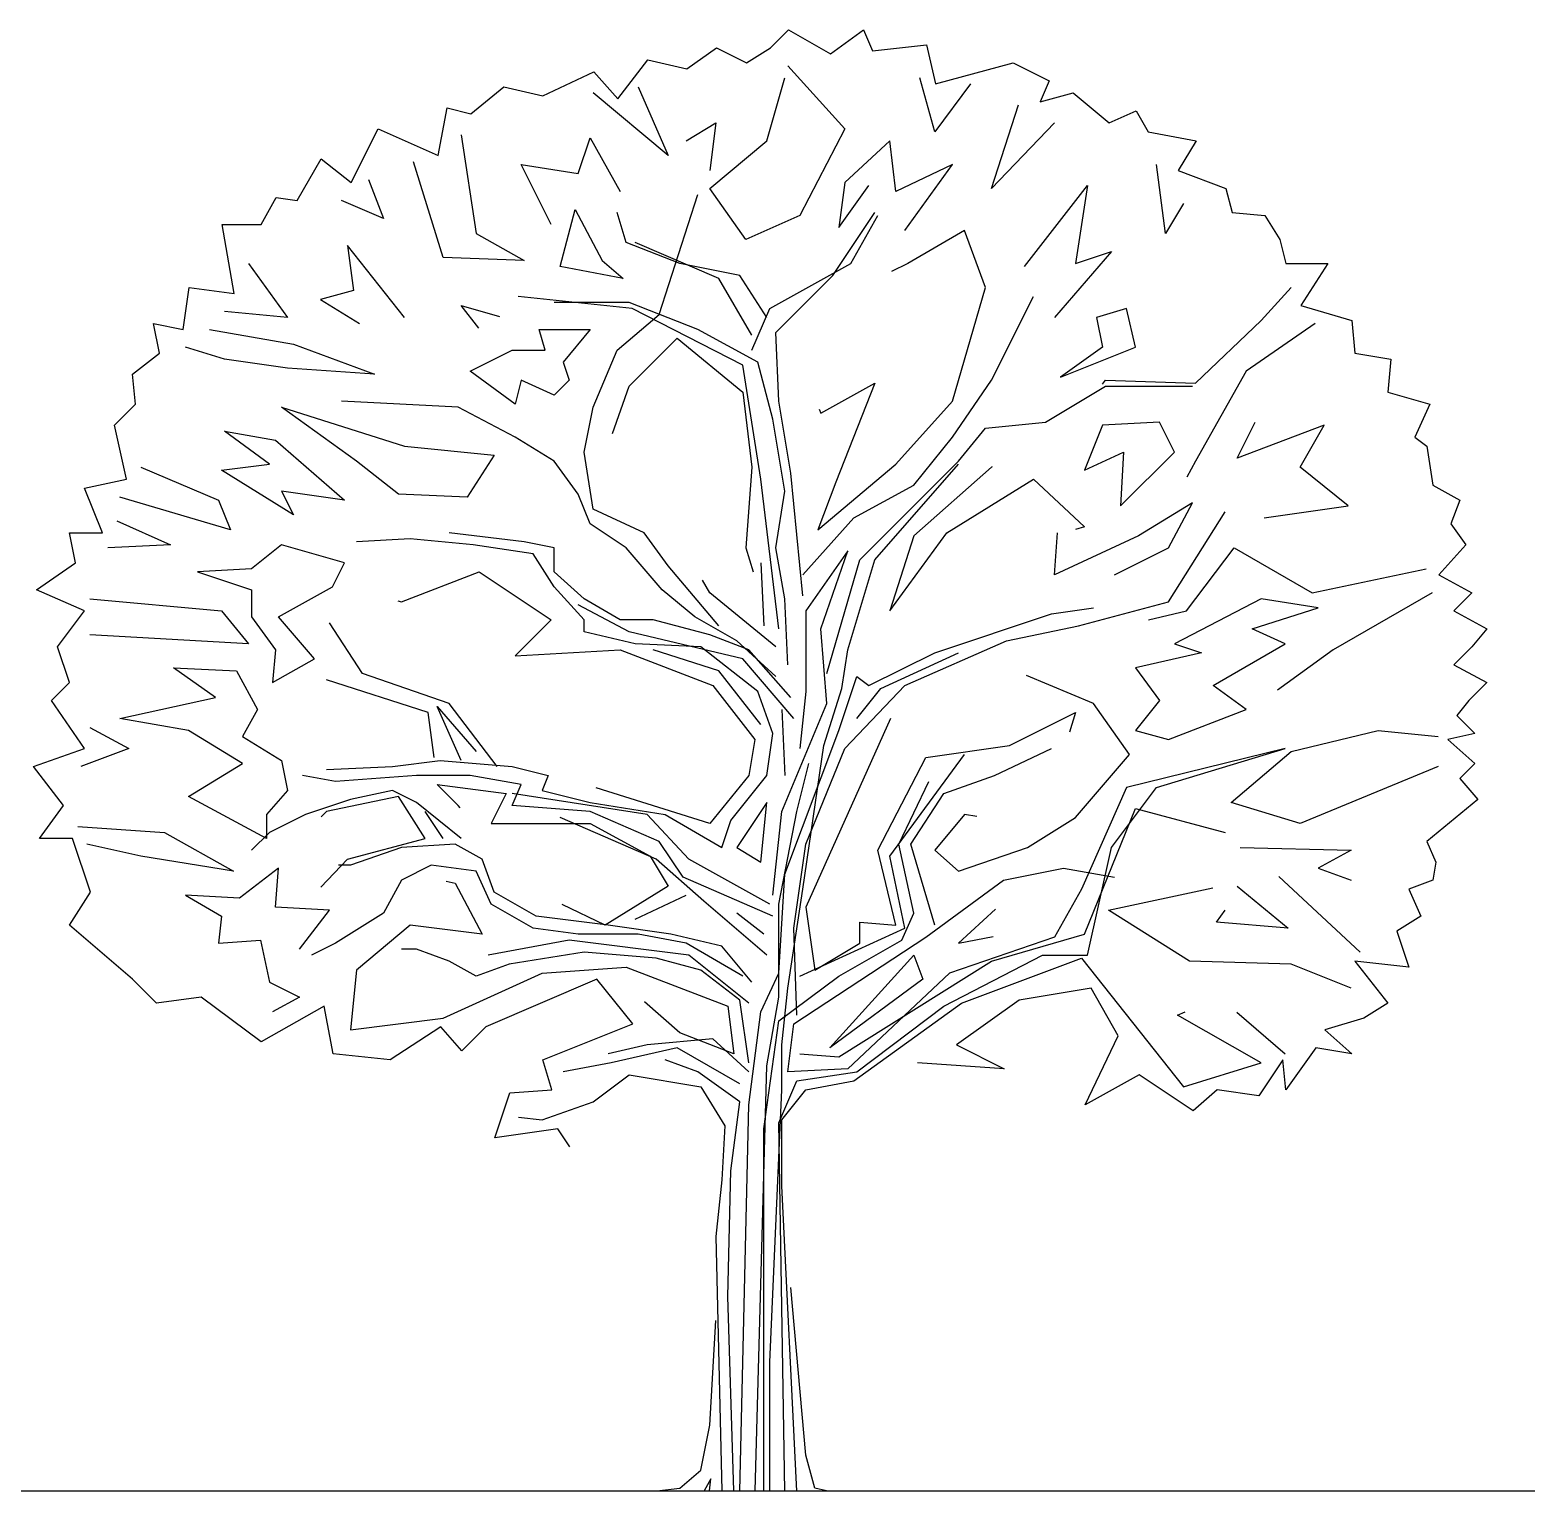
# Model space of a CAD drawing. Header units: millimetres. Extents: x 217.2 to 255.1, y 166.7 to 190.9.
# Drawn here: x 246.913 to 251.021, y 171.923 to 175.935 of the extents above; entities that cross this region are included whole.
import ezdxf

# ---------------------------------------------------------------- set-up
doc = ezdxf.new("R2010")
doc.units = ezdxf.units.MM
doc.layers.add('s', color=145, linetype='Continuous')
doc.layers.add('trees', color=104, linetype='Continuous')

msp = doc.modelspace()

# ---------------------------------------------------------------- linework, layer by layer
at = {"layer": 's', "color": 0}
msp.add_line((217.1888, 171.9233), (255.1288, 171.9233), dxfattribs=at)
at = {"layer": 'trees', "color": 84, "true_color": 0x2aaf18}
for p, q in [((248.9467, 175.8856), (248.9961, 175.935)), ((248.9961, 175.935), (249.1113, 175.8692)), ((249.1113, 175.8692), (249.2017, 175.935)), ((249.2017, 175.935), (249.2264, 175.8774)), ((248.7164, 175.8281), (248.7986, 175.8856)), ((248.7986, 175.8856), (248.8809, 175.8445)), ((248.8809, 175.8445), (248.9467, 175.8856)), ((249.2264, 175.8774), (249.3745, 175.8939)), ((249.3745, 175.8939), (249.3992, 175.787)), ((248.3215, 175.7541), (248.4614, 175.8199)), ((248.6094, 175.8527), (248.7164, 175.8281)), ((249.3992, 175.787), (249.6131, 175.8445)), ((248.1241, 175.7048), (248.2146, 175.7788)), ((248.2146, 175.7788), (248.3215, 175.7541)), ((249.7118, 175.7952), (249.6871, 175.7376)), ((249.6871, 175.7376), (249.7776, 175.7623)), ((249.7776, 175.7623), (249.8763, 175.6801)), ((248.0336, 175.5897), (248.0583, 175.7212)), ((248.0583, 175.7212), (248.1241, 175.7048)), ((249.8763, 175.6801), (249.9504, 175.713)), ((249.9504, 175.713), (249.9833, 175.6554)), ((247.795, 175.5157), (247.8691, 175.6637)), ((247.8691, 175.6637), (248.0336, 175.5897)), ((249.9833, 175.6554), (250.1149, 175.6308)), ((248.0975, 175.6472), (248.1386, 175.3759)), ((250.1149, 175.6308), (250.0655, 175.5486)), ((247.6469, 175.4663), (247.7128, 175.5814)), ((250.0655, 175.5486), (250.1971, 175.4992)), ((250.1971, 175.4992), (250.2136, 175.4335)), ((247.5894, 175.4746), (247.6469, 175.4663)), ((250.3041, 175.4252), (250.3452, 175.3595)), ((247.4742, 175.2115), (247.4413, 175.4006)), ((247.4413, 175.4006), (247.5482, 175.4006)), ((250.3617, 175.2937), (250.4768, 175.2937)), ((250.4768, 175.2937), (250.4028, 175.1786)), ((247.3508, 175.2279), (247.4742, 175.2115)), ((250.4028, 175.1786), (250.5427, 175.1375)), ((247.2685, 175.0471), (247.2521, 175.1293)), ((247.2521, 175.1293), (247.3343, 175.1128)), ((250.5427, 175.1375), (250.5509, 175.0471)), ((247.1945, 174.9895), (247.2685, 175.0471)), ((250.5509, 175.0471), (250.6496, 175.0306)), ((250.6496, 175.0306), (250.6414, 174.9402)), ((250.7154, 174.8169), (250.7483, 174.7922)), ((250.7483, 174.7922), (250.7648, 174.6853)), ((247.0629, 174.6771), (247.178, 174.7018)), ((247.1122, 174.5538), (247.0629, 174.6771)), ((250.7648, 174.6853), (250.8388, 174.6442)), ((247.0382, 174.4716), (247.0217, 174.5538)), ((247.0217, 174.5538), (247.1122, 174.5538)), ((250.8141, 174.5784), (250.8553, 174.5209)), ((250.8553, 174.5209), (250.7812, 174.4387)), ((246.9312, 174.3976), (247.0382, 174.4716)), ((250.7812, 174.4387), (250.8717, 174.3894)), ((247.0629, 174.34), (246.9312, 174.3976)), ((250.8717, 174.3894), (250.8224, 174.34)), ((246.9888, 174.2414), (247.0629, 174.34)), ((250.8224, 174.34), (250.9128, 174.2907)), ((250.9128, 174.2907), (250.8717, 174.2414)), ((247.0217, 174.1427), (246.9888, 174.2414)), ((250.8717, 174.2414), (250.8224, 174.192)), ((250.8224, 174.192), (250.9128, 174.1427)), ((246.9724, 174.0934), (247.0217, 174.1427)), ((250.9128, 174.1427), (250.8635, 174.0934)), ((250.8635, 174.0934), (250.8306, 174.0523)), ((250.8799, 174.0029), (250.8059, 173.9865)), ((250.8059, 173.9865), (250.8799, 173.9207)), ((247.0053, 173.8056), (246.923, 173.9125)), ((250.8799, 173.9207), (250.8388, 173.8796)), ((250.8388, 173.8796), (250.8882, 173.8221)), ((247.0793, 173.5672), (247.03, 173.7152)), ((250.7483, 173.707), (250.773, 173.6494)), ((250.773, 173.6494), (250.7648, 173.6001)), ((250.7648, 173.6001), (250.699, 173.5754)), ((247.0217, 173.4768), (247.0793, 173.5672)), ((250.699, 173.5754), (250.7319, 173.5014)), ((247.1945, 173.3288), (247.0217, 173.4768)), ((250.7319, 173.5014), (250.6661, 173.4603)), ((250.6661, 173.4603), (250.699, 173.3617)), ((250.699, 173.3617), (250.5509, 173.3781)), ((247.2603, 173.263), (247.1945, 173.3288)), ((247.3837, 173.2795), (247.2603, 173.263)), ((247.5482, 173.1561), (247.3837, 173.2795)), ((247.721, 173.2548), (247.5482, 173.1561)), ((250.294, 173.0986), (250.0636, 173.2301)), ((250.6414, 173.263), (250.5756, 173.2219)), ((248.0418, 173.1973), (247.902, 173.1068)), ((250.4686, 173.189), (250.5427, 173.1233)), ((247.902, 173.1068), (247.7457, 173.1233)), ((250.3534, 173.1068), (250.2876, 173.0082)), ((250.3617, 173.0246), (250.3534, 173.1068)), ((250.4439, 173.1397), (250.3617, 173.0246)), ((250.5427, 173.1233), (250.4439, 173.1397)), ((249.9586, 173.0657), (249.8105, 172.9835)), ((250.1067, 172.9671), (249.9586, 173.0657)), ((250.0801, 173.0328), (250.294, 173.0986)), ((248.231, 173.0164), (248.3462, 173.0246)), ((250.1725, 173.0246), (250.1067, 172.9671)), ((250.2876, 173.0082), (250.1725, 173.0246)), ((248.1899, 172.8931), (248.231, 173.0164)), ((248.3626, 172.9177), (248.1899, 172.8931)), ((248.3955, 172.8684), (248.3626, 172.9177))]:
    msp.add_line(p, q, dxfattribs=at)
at = {"layer": 'trees', "color": 97, "true_color": 0x279b30}
for p, q in [((248.4614, 175.8199), (248.5272, 175.7459)), ((248.5272, 175.7459), (248.6094, 175.8527)), ((248.9942, 175.8363), (249.1505, 175.6637)), ((248.5829, 175.7788), (248.6651, 175.5897)), ((248.9366, 175.6308), (248.986, 175.8034)), ((249.3973, 175.6554), (249.3561, 175.8034)), ((249.496, 175.787), (249.3973, 175.6554)), ((249.5536, 175.4992), (249.6276, 175.7294)), ((248.7145, 175.6308), (248.7967, 175.6801)), ((248.7967, 175.6801), (248.7803, 175.5486)), ((249.1505, 175.6637), (249.0271, 175.4252)), ((249.7263, 175.6801), (249.5536, 175.4992)), ((248.4183, 175.5403), (248.4512, 175.639)), ((248.4512, 175.639), (248.5335, 175.491)), ((248.7803, 175.4992), (248.9366, 175.6308)), ((248.3443, 175.4006), (248.262, 175.565)), ((250.0307, 175.3759), (250.006, 175.565)), ((247.8425, 175.5239), (247.8836, 175.417)), ((247.8836, 175.417), (247.7684, 175.4663)), ((250.0801, 175.4581), (250.0307, 175.3759)), ((247.9412, 175.1457), (247.7849, 175.343)), ((247.7849, 175.343), (247.8013, 175.2197)), ((247.5134, 175.2937), (247.6204, 175.1457)), ((247.8013, 175.2197), (247.7108, 175.195)), ((247.7108, 175.195), (247.8178, 175.1293)), ((250.442, 175.1293), (250.2528, 174.9977)), ((247.4065, 175.1128), (247.6368, 175.0717)), ((250.4667, 174.8497), (250.2281, 174.7593)), ((250.4009, 174.7346), (250.4667, 174.8497)), ((247.2173, 174.7346), (247.4311, 174.6442)), ((250.5325, 174.6278), (250.4009, 174.7346)), ((247.4641, 174.562), (247.1597, 174.6524)), ((250.3022, 174.5949), (250.5325, 174.6278)), ((247.1514, 174.5867), (247.2995, 174.5209)), ((250.2199, 174.5127), (250.4338, 174.3894)), ((250.4338, 174.3894), (250.7464, 174.4551)), ((250.7629, 174.3894), (250.4914, 174.2331)), ((250.2693, 174.2907), (250.4503, 174.3482)), ((250.4503, 174.3482), (250.294, 174.3729)), ((247.5134, 174.2496), (247.0774, 174.2743)), ((250.4914, 174.2331), (250.3381, 174.1217)), ((247.0629, 173.9618), (246.9724, 174.0934)), ((247.1597, 174.0441), (247.4229, 174.1016)), ((247.0774, 174.0194), (247.1844, 173.9618)), ((247.3489, 174.0112), (247.1597, 174.0441)), ((250.3762, 173.9536), (250.6148, 174.0112)), ((250.6148, 174.0112), (250.7793, 173.9947)), ((246.923, 173.9125), (247.0629, 173.9618)), ((247.1844, 173.9618), (247.0527, 173.9125)), ((250.7793, 173.9125), (250.4009, 173.7563)), ((247.0445, 173.7481), (247.2831, 173.7316)), ((247.2173, 173.6659), (247.0692, 173.6988)), ((250.2364, 173.6905), (250.5408, 173.6823)), ((250.5408, 173.6823), (250.4503, 173.633)), ((247.4723, 173.6248), (247.2173, 173.6659)), ((250.4503, 173.633), (250.5408, 173.6001)), ((250.2281, 173.5837), (250.368, 173.4686)), ((250.368, 173.4686), (250.1706, 173.485)), ((250.5408, 173.3041), (250.3762, 173.3699))]:
    msp.add_line(p, q, dxfattribs=at)
at = {"layer": 'trees', "color": 97, "true_color": 0x25742c}
for p, q in [((249.6131, 175.8445), (249.7118, 175.7952)), ((249.2903, 175.491), (249.2739, 175.6308)), ((247.7128, 175.5814), (247.795, 175.5157)), ((248.262, 175.565), (248.4183, 175.5403)), ((249.4466, 175.565), (249.2903, 175.491)), ((249.315, 175.3841), (249.4466, 175.565)), ((248.879, 175.3595), (248.7803, 175.4992)), ((249.1505, 175.5157), (249.134, 175.3924)), ((249.134, 175.3924), (249.2163, 175.5075)), ((249.6441, 175.2855), (249.8168, 175.5075)), ((248.369, 175.2855), (248.4101, 175.4417)), ((248.4101, 175.4417), (248.4841, 175.3019)), ((248.5499, 175.3512), (248.5253, 175.4335)), ((249.1176, 175.2608), (249.2327, 175.4335)), ((249.1669, 175.2937), (249.241, 175.4252)), ((248.1386, 175.3759), (248.2702, 175.3019)), ((249.4795, 175.3841), (249.3232, 175.2937)), ((249.5371, 175.2279), (249.4795, 175.3841)), ((248.698, 175.2937), (248.5499, 175.3512)), ((248.805, 175.2526), (248.5746, 175.3512)), ((249.8826, 175.3266), (249.7263, 175.1457)), ((249.7839, 175.2937), (249.8826, 175.3266)), ((248.2702, 175.3019), (248.0481, 175.3101)), ((248.5417, 175.2526), (248.369, 175.2855)), ((248.4841, 175.3019), (248.5417, 175.2526)), ((248.8626, 175.2608), (248.698, 175.2937)), ((249.3232, 175.2937), (249.2783, 175.2713)), ((247.3343, 175.1128), (247.3508, 175.2279)), ((250.294, 175.1375), (250.3762, 175.2279)), ((248.146, 175.1162), (248.0975, 175.1786)), ((248.5582, 175.1868), (248.3525, 175.1868)), ((249.9238, 175.1704), (249.8415, 175.1457)), ((249.9484, 175.0635), (249.9238, 175.1704)), ((249.8415, 175.1457), (249.858, 175.0635)), ((248.3278, 175.0553), (248.3114, 175.1128)), ((247.4476, 175.0306), (247.3407, 175.0635)), ((247.6368, 175.0717), (247.8589, 174.9895)), ((248.1222, 174.9977), (248.2373, 175.0553)), ((248.2373, 175.0553), (248.3278, 175.0553)), ((249.858, 175.0635), (249.7428, 174.9813)), ((249.7428, 174.9813), (249.9484, 175.0635)), ((247.6204, 175.006), (247.4476, 175.0306)), ((247.8589, 174.9895), (247.6204, 175.006)), ((248.2456, 174.9073), (248.1222, 174.9977)), ((248.3772, 175.0224), (248.3936, 174.9731)), ((250.2528, 174.9977), (250.113, 174.7511)), ((248.262, 174.9731), (248.2456, 174.9073)), ((248.3525, 174.932), (248.262, 174.9731)), ((248.3936, 174.9731), (248.3525, 174.932)), ((249.7017, 174.858), (249.8662, 174.9566)), ((249.8577, 174.9625), (249.8662, 174.9731)), ((249.8662, 174.9566), (250.1048, 174.9566)), ((248.0893, 174.8991), (247.7684, 174.9155)), ((247.8096, 174.7511), (247.6039, 174.8991)), ((248.2456, 174.8169), (248.0893, 174.8991)), ((247.571, 174.7429), (247.4476, 174.8333)), ((247.4476, 174.8333), (247.5875, 174.8086)), ((249.858, 174.8497), (249.8086, 174.7264)), ((250.0143, 174.858), (249.858, 174.8497)), ((250.0554, 174.7758), (250.0143, 174.858)), ((250.2281, 174.7593), (250.2775, 174.858)), ((247.5875, 174.8086), (247.7767, 174.6442)), ((247.9247, 174.6607), (247.8096, 174.7511)), ((249.8086, 174.7264), (249.9155, 174.7758)), ((249.9155, 174.7758), (249.9073, 174.6278)), ((249.9073, 174.6278), (250.0554, 174.7758)), ((250.113, 174.7511), (250.0897, 174.7072)), ((247.4394, 174.7264), (247.571, 174.7429)), ((247.6368, 174.6031), (247.4394, 174.7264)), ((247.6039, 174.6689), (247.6368, 174.6031)), ((247.4311, 174.6442), (247.4641, 174.562)), ((250.1048, 174.636), (249.9567, 174.5456)), ((250.0389, 174.5127), (250.1048, 174.636)), ((250.0389, 174.3647), (250.1952, 174.6113)), ((249.7263, 174.4387), (249.7346, 174.5538)), ((249.9567, 174.5456), (249.7263, 174.4387)), ((249.8086, 174.5702), (249.7835, 174.5632)), ((247.6039, 174.5209), (247.5216, 174.4551)), ((247.7767, 174.4716), (247.6039, 174.5209)), ((247.9576, 174.5373), (247.8096, 174.5291)), ((249.8909, 174.4387), (250.0389, 174.5127)), ((250.0883, 174.34), (250.2199, 174.5127)), ((247.7438, 174.4058), (247.7767, 174.4716)), ((247.5216, 174.4551), (247.3736, 174.4469)), ((247.3736, 174.4469), (247.5216, 174.3976)), ((247.5216, 174.3976), (247.5216, 174.3236)), ((247.4394, 174.34), (247.5134, 174.2496)), ((247.9229, 174.367), (247.933, 174.3647)), ((249.7181, 174.3318), (249.8333, 174.3482)), ((249.7921, 174.2989), (250.0389, 174.3647)), ((249.984, 174.3149), (250.0883, 174.34)), ((250.294, 174.3729), (250.0554, 174.2496)), ((247.5216, 174.3236), (247.5875, 174.2331)), ((247.6944, 174.2085), (247.5957, 174.3236)), ((247.826, 174.1674), (247.7355, 174.3071)), ((249.5947, 174.2578), (249.7921, 174.2989)), ((250.3598, 174.2496), (250.2693, 174.2907)), ((247.5875, 174.2331), (247.5792, 174.1427)), ((250.1294, 174.2249), (249.9484, 174.1838)), ((250.0554, 174.2496), (250.1294, 174.2249)), ((250.1623, 174.1345), (250.3598, 174.2496)), ((247.4229, 174.1016), (247.3078, 174.1838)), ((247.3078, 174.1838), (247.4805, 174.1756)), ((247.4805, 174.1756), (247.5381, 174.0687)), ((247.5792, 174.1427), (247.6944, 174.2085)), ((249.9484, 174.1838), (250.0143, 174.0934)), ((249.8333, 174.0852), (249.649, 174.1619)), ((250.2528, 174.0687), (250.1623, 174.1345)), ((250.0143, 174.0934), (249.9484, 174.0112)), ((247.5381, 174.0687), (247.497, 173.9947)), ((249.6029, 173.9701), (249.7839, 174.0605)), ((249.7839, 174.0605), (249.7675, 174.0067)), ((249.932, 173.9454), (249.8333, 174.0852)), ((250.0389, 173.9865), (250.2528, 174.0687)), ((247.497, 173.9207), (247.3489, 174.0112)), ((249.9484, 174.0112), (250.0389, 173.9865)), ((247.497, 173.9947), (247.6039, 173.929)), ((247.6039, 173.929), (247.6204, 173.8467)), ((249.5618, 173.8878), (249.7181, 173.9618)), ((249.7839, 173.7727), (249.932, 173.9454)), ((250.3598, 173.9618), (249.9238, 173.855)), ((250.006, 173.855), (250.3598, 173.9618)), ((250.2117, 173.8139), (250.3762, 173.9536)), ((247.3489, 173.8303), (247.497, 173.9207)), ((248.9037, 173.8467), (248.9366, 173.8878)), ((247.6204, 173.8467), (247.5628, 173.781)), ((247.9083, 173.8467), (247.7931, 173.8221)), ((249.9238, 173.855), (249.8004, 173.5754)), ((249.8826, 173.6905), (250.006, 173.855)), ((246.9395, 173.7152), (247.0053, 173.8056)), ((247.5628, 173.7152), (247.3489, 173.8303)), ((247.7931, 173.8221), (247.6697, 173.781)), ((247.9247, 173.8303), (247.7273, 173.7892)), ((250.4009, 173.7563), (250.2117, 173.8139)), ((247.5628, 173.781), (247.5628, 173.7152)), ((247.7273, 173.7892), (247.7128, 173.7747)), ((249.5132, 173.7748), (249.4795, 173.781)), ((249.6523, 173.6905), (249.7839, 173.7727)), ((249.9484, 173.7974), (250.1952, 173.7316)), ((247.2831, 173.7316), (247.4723, 173.6248)), ((247.571, 173.7316), (247.5216, 173.6823)), ((247.03, 173.7152), (246.9395, 173.7152)), ((247.7849, 173.6577), (247.9988, 173.7152)), ((247.933, 173.6905), (247.7931, 173.6412)), ((248.081, 173.6988), (247.933, 173.6905)), ((248.1551, 173.6577), (248.081, 173.6988)), ((249.4631, 173.6248), (249.6523, 173.6905)), ((247.7122, 173.5814), (247.7849, 173.6577)), ((247.7931, 173.6412), (247.7602, 173.6412)), ((248.0152, 173.6412), (247.933, 173.6001)), ((248.1386, 173.6248), (248.0152, 173.6412)), ((248.188, 173.5672), (248.1551, 173.6577)), ((247.5957, 173.633), (247.4887, 173.5508)), ((247.5875, 173.5261), (247.5957, 173.633)), ((247.933, 173.6001), (247.8836, 173.5097)), ((248.0559, 173.5978), (248.081, 173.5919)), ((248.1798, 173.5343), (248.1386, 173.6248)), ((249.5865, 173.6001), (249.751, 173.633)), ((249.751, 173.633), (249.8909, 173.6083)), ((247.4887, 173.5508), (247.3407, 173.559)), ((247.3407, 173.559), (247.4394, 173.5014)), ((248.081, 173.5919), (248.1551, 173.4521)), ((248.3032, 173.5014), (248.188, 173.5672)), ((249.8004, 173.5754), (249.7263, 173.4439)), ((249.8744, 173.5179), (250.1608, 173.5792)), ((247.7355, 173.5179), (247.5875, 173.5261)), ((247.6533, 173.411), (247.7355, 173.5179)), ((248.2949, 173.4686), (248.1798, 173.5343)), ((249.5639, 173.521), (249.4631, 173.4275)), ((250.0965, 173.3781), (249.8744, 173.5179)), ((250.1706, 173.485), (250.1952, 173.5179)), ((247.4394, 173.5014), (247.4311, 173.4275)), ((247.8836, 173.5097), (247.752, 173.4275)), ((247.9576, 173.4768), (247.8096, 173.3535)), ((248.1551, 173.4521), (247.9576, 173.4768)), ((247.4311, 173.4275), (247.5463, 173.4357)), ((247.5463, 173.4357), (247.571, 173.3206)), ((248.3936, 173.4357), (248.1715, 173.3946)), ((249.4631, 173.4275), (249.5574, 173.4457)), ((247.752, 173.4275), (247.6862, 173.3946)), ((247.9741, 173.411), (247.933, 173.411)), ((248.0646, 173.3781), (247.9741, 173.411)), ((248.4348, 173.4028), (248.2291, 173.3699)), ((249.6934, 173.3946), (249.8168, 173.3946)), ((247.8096, 173.3535), (247.7931, 173.189)), ((248.1386, 173.337), (248.0646, 173.3781)), ((248.2291, 173.3699), (248.1386, 173.337)), ((247.571, 173.3206), (247.6533, 173.2795)), ((248.0481, 173.2219), (248.3196, 173.3452)), ((248.4696, 173.3288), (248.1652, 173.1973)), ((248.5683, 173.2055), (248.4696, 173.3288)), ((247.6533, 173.2795), (247.5792, 173.2384)), ((249.827, 173.3041), (249.6295, 173.2712)), ((249.901, 173.1726), (249.827, 173.3041)), ((247.7457, 173.1233), (247.721, 173.2548)), ((250.0636, 173.2301), (250.0849, 173.2393)), ((247.7931, 173.189), (248.0481, 173.2219)), ((248.0994, 173.1315), (248.0418, 173.1973)), ((248.1652, 173.1973), (248.0994, 173.1315)), ((250.5756, 173.2219), (250.4686, 173.189)), ((248.3462, 173.0246), (248.3215, 173.1068)), ((248.5088, 173.0986), (248.3772, 173.0739)), ((248.3196, 172.9424), (248.4595, 172.9917)), ((248.2546, 172.95), (248.3196, 172.9424))]:
    msp.add_line(p, q, dxfattribs=at)
at = {"layer": 'trees', "color": 62, "true_color": 0xacc205}
for p, q in [((248.6651, 175.5897), (248.4595, 175.7623)), ((249.2739, 175.6308), (249.1505, 175.5157)), ((248.0481, 175.3101), (247.9659, 175.5732)), ((249.8168, 175.5075), (249.7839, 175.2937)), ((247.5482, 175.4006), (247.5894, 175.4746)), ((249.0271, 175.4252), (248.879, 175.3595)), ((250.2136, 175.4335), (250.3041, 175.4252)), ((250.3452, 175.3595), (250.3617, 175.2937)), ((249.5536, 174.9731), (249.6687, 175.2033)), ((247.6204, 175.1457), (247.4476, 175.1622)), ((248.0975, 175.1786), (248.2023, 175.148)), ((250.113, 174.9648), (250.294, 175.1375)), ((247.2027, 174.9073), (247.1945, 174.9895)), ((249.8662, 174.9731), (250.113, 174.9648)), ((250.6414, 174.9402), (250.7565, 174.9073)), ((247.1451, 174.8497), (247.2027, 174.9073)), ((247.6039, 174.8991), (247.9412, 174.7922)), ((250.7565, 174.9073), (250.7154, 174.8169)), ((247.178, 174.7018), (247.1451, 174.8497)), ((247.7767, 174.6442), (247.6039, 174.6689)), ((250.8388, 174.6442), (250.8141, 174.5784)), ((247.2995, 174.5209), (247.1268, 174.5127)), ((247.5957, 174.3236), (247.7438, 174.4058)), ((247.0774, 174.3729), (247.4394, 174.34)), ((250.8306, 174.0523), (250.8799, 174.0029)), ((247.752, 173.8714), (247.6615, 173.8878)), ((250.8882, 173.8221), (250.7483, 173.707)), ((247.6697, 173.781), (247.571, 173.7316)), ((250.342, 173.6101), (250.5654, 173.4028)), ((249.8004, 173.3863), (250.0801, 173.0328)), ((250.3762, 173.3699), (250.0965, 173.3781)), ((250.5509, 173.3781), (250.6414, 173.263)), ((250.2266, 173.2382), (250.3598, 173.1233)), ((249.8105, 172.9835), (249.901, 173.1726))]:
    msp.add_line(p, q, dxfattribs=at)
at = {"layer": 'trees', "color": 49, "true_color": 0x594322}
for p, q in [((248.6404, 175.1539), (248.7474, 175.4828)), ((249.4466, 174.9155), (249.5371, 175.2279)), ((248.9119, 175.0224), (248.7474, 175.1128)), ((248.9201, 174.7018), (248.8708, 175.0142)), ((249.2327, 174.9648), (249.1258, 174.6935)), ((248.8708, 174.9402), (248.8955, 174.7346)), ((249.0024, 174.7182), (248.9695, 174.9155)), ((248.986, 174.6689), (248.953, 174.8662)), ((249.4631, 174.7511), (249.5371, 174.8415)), ((248.4183, 174.6607), (248.3525, 174.7511)), ((248.4595, 174.6195), (248.4348, 174.7758)), ((248.8955, 174.7346), (248.879, 174.5127)), ((249.0353, 174.3811), (249.0024, 174.7182)), ((249.0764, 174.562), (249.2903, 174.7429)), ((249.2327, 174.4798), (249.4631, 174.7429)), ((249.5536, 174.7346), (249.3397, 174.5456)), ((248.9613, 174.5127), (248.986, 174.6689)), ((249.1258, 174.6935), (249.0764, 174.562)), ((249.1752, 174.5949), (249.3397, 174.6853)), ((249.4302, 174.5538), (249.6687, 174.7018)), ((249.6687, 174.7018), (249.8086, 174.5702)), ((249.0353, 174.4387), (249.1752, 174.5949)), ((249.1916, 174.4798), (249.315, 174.6031)), ((249.2739, 174.34), (249.4302, 174.5538)), ((248.2949, 174.4962), (248.1304, 174.5209)), ((248.3525, 174.5127), (248.2702, 174.5291)), ((248.879, 174.5127), (248.8988, 174.4473)), ((248.986, 174.3729), (248.9613, 174.5127)), ((249.0847, 174.2907), (249.1587, 174.5044)), ((248.9201, 174.4716), (248.9284, 174.2989)), ((249.1011, 174.1674), (249.1916, 174.4798)), ((249.1587, 174.2331), (249.2327, 174.4798)), ((248.9613, 174.2414), (248.7803, 174.3894)), ((248.5582, 174.2825), (248.4183, 174.3565)), ((248.9942, 174.192), (248.986, 174.3729)), ((249.0435, 174.34), (249.0435, 174.118)), ((248.8543, 174.2578), (248.7392, 174.3236)), ((248.8872, 174.2331), (248.7803, 174.2743)), ((248.9613, 174.1592), (248.8543, 174.2578)), ((249.1011, 174.0852), (249.0847, 174.2907)), ((249.315, 174.1345), (249.5947, 174.2578)), ((248.5335, 174.2331), (248.7885, 174.1345)), ((248.9119, 174.118), (248.7556, 174.2414)), ((248.007, 174.0605), (247.7273, 174.1509)), ((249.0353, 173.5754), (249.0929, 173.9701)), ((249.3726, 173.9372), (249.6029, 173.9701)), ((249.422, 173.8385), (249.5618, 173.8878)), ((248.0317, 173.8632), (248.2209, 173.8385)), ((248.2373, 173.8056), (248.262, 173.8632)), ((248.3196, 173.8467), (248.4512, 173.8139)), ((248.7803, 173.7563), (248.4683, 173.8541)), ((248.6075, 173.781), (248.2373, 173.8385)), ((248.4512, 173.8139), (248.6569, 173.781)), ((248.6322, 173.6577), (248.369, 173.7727)), ((248.6569, 173.781), (248.8132, 173.6905)), ((248.953, 173.559), (248.9777, 173.7892)), ((248.9695, 173.5343), (249.0189, 173.7892)), ((249.0106, 173.4686), (249.0435, 173.6988)), ((249.3973, 173.4768), (249.3315, 173.6988)), ((248.9448, 173.5343), (248.7227, 173.6577)), ((248.953, 173.5014), (248.7063, 173.6083)), ((248.9695, 173.3452), (248.986, 173.6165)), ((248.9942, 173.3041), (249.0353, 173.5754)), ((248.4924, 173.4768), (248.3749, 173.5336)), ((248.9366, 173.3946), (248.7638, 173.5426)), ((248.9695, 173.2795), (248.9695, 173.5343)), ((249.0435, 173.5261), (249.0682, 173.3535)), ((248.5006, 173.4768), (248.3032, 173.5014)), ((248.9284, 173.4521), (248.8543, 173.5097)), ((248.4183, 173.4521), (248.2949, 173.4686)), ((248.5829, 173.4521), (248.4183, 173.4521)), ((248.8132, 173.4192), (248.6733, 173.4521)), ((249.0189, 173.2301), (249.0106, 173.4686)), ((249.0106, 173.2055), (249.3726, 173.4439)), ((249.134, 173.337), (249.3068, 173.4357)), ((248.6322, 173.3863), (248.4348, 173.4028)), ((248.8708, 173.337), (248.7145, 173.4275)), ((248.8872, 173.263), (248.7227, 173.3946)), ((248.8955, 173.3206), (248.8132, 173.4192)), ((249.0682, 173.3535), (249.1916, 173.4275)), ((248.3196, 173.3452), (248.5499, 173.3617)), ((248.5499, 173.3617), (248.8296, 173.2548)), ((248.8626, 173.2712), (248.7556, 173.3535)), ((248.9201, 173.2384), (248.9695, 173.3452)), ((248.9695, 173.2137), (249.134, 173.337)), ((248.8872, 173.0986), (248.8626, 173.2712)), ((248.9366, 173.0904), (248.9695, 173.2795)), ((248.9777, 173.1479), (248.9942, 173.3041)), ((248.8296, 173.2548), (248.8461, 173.1233)), ((248.8872, 172.9835), (248.9201, 173.2384)), ((248.9284, 172.9177), (248.9695, 173.2137)), ((248.9942, 173.0739), (249.0106, 173.2055)), ((248.8626, 171.9229), (248.8872, 172.9835)), ((248.986, 171.9229), (248.9695, 172.9342))]:
    msp.add_line(p, q, dxfattribs=at)
at = {"layer": 'trees', "color": 47, "true_color": 0x8d6a35}
for p, q in [((248.9448, 175.1704), (249.1669, 175.2937)), ((248.8955, 175.0964), (248.805, 175.2526)), ((248.9366, 175.1457), (248.8626, 175.2608)), ((248.9613, 175.1046), (249.1176, 175.2608)), ((248.5664, 175.1704), (248.2538, 175.2033)), ((248.7474, 175.1128), (248.5582, 175.1868)), ((248.8955, 175.0553), (248.9448, 175.1704)), ((248.5253, 175.0553), (248.6404, 175.1539)), ((248.3114, 175.1128), (248.4512, 175.1128)), ((248.4512, 175.1128), (248.3772, 175.0224)), ((248.6898, 175.0882), (248.8708, 174.9402)), ((248.9695, 174.9155), (248.9613, 175.1046)), ((248.4595, 174.8991), (248.5253, 175.0553)), ((248.953, 174.8662), (248.9119, 175.0224)), ((248.5129, 174.8266), (248.5582, 174.9566)), ((249.0847, 174.8826), (249.2327, 174.9648)), ((249.4466, 174.8169), (249.5536, 174.9731)), ((249.2903, 174.7429), (249.4466, 174.9155)), ((248.4348, 174.7758), (248.4595, 174.8991)), ((249.0801, 174.8936), (249.0847, 174.8826)), ((249.5371, 174.8415), (249.7017, 174.858)), ((247.9412, 174.7922), (248.188, 174.7675)), ((248.3525, 174.7511), (248.2456, 174.8169)), ((249.3397, 174.6853), (249.4466, 174.8169)), ((248.188, 174.7675), (248.1139, 174.6524)), ((249.315, 174.6031), (249.4631, 174.7511)), ((249.5548, 174.735), (249.5536, 174.7346)), ((248.1139, 174.6524), (247.9247, 174.6607)), ((248.4512, 174.5784), (248.4183, 174.6607)), ((248.5993, 174.5538), (248.4595, 174.6195)), ((248.2702, 174.5291), (248.0646, 174.5538)), ((248.5499, 174.5127), (248.4512, 174.5784)), ((248.6651, 174.4633), (248.5993, 174.5538)), ((249.3397, 174.5456), (249.2739, 174.34)), ((248.1304, 174.5209), (247.9576, 174.5373)), ((248.3525, 174.4469), (248.3525, 174.5127)), ((248.6487, 174.3976), (248.5499, 174.5127)), ((248.3525, 174.4058), (248.2949, 174.4962)), ((247.933, 174.3647), (248.1469, 174.4469)), ((248.1469, 174.4469), (248.3443, 174.3154)), ((248.4348, 174.3729), (248.3525, 174.4469)), ((248.7803, 174.3894), (248.7594, 174.4245)), ((248.7392, 174.3236), (248.6487, 174.3976)), ((248.5335, 174.3154), (248.4348, 174.3729)), ((248.3443, 174.3154), (248.2456, 174.2167)), ((248.4348, 174.2825), (248.4348, 174.3154)), ((248.624, 174.3154), (248.5335, 174.3154)), ((248.7803, 174.2743), (248.624, 174.3154)), ((249.3973, 174.2249), (249.7181, 174.3318)), ((248.5746, 174.2496), (248.4348, 174.2825)), ((248.8708, 174.2085), (248.5582, 174.2825)), ((248.2456, 174.2167), (248.5335, 174.2331)), ((248.7556, 174.2414), (248.5746, 174.2496)), ((248.805, 174.1756), (248.624, 174.2331)), ((249.0024, 174.1016), (248.8872, 174.2331)), ((249.1423, 174.1263), (249.1587, 174.2331)), ((249.2163, 174.1345), (249.3973, 174.2249)), ((249.2492, 174.1263), (249.4631, 174.2249)), ((248.9201, 174.0276), (248.805, 174.1756)), ((249.0106, 174.0441), (248.8708, 174.2085)), ((248.0646, 174.0852), (247.826, 174.1674)), ((248.7885, 174.1345), (248.9037, 173.9865)), ((249.134, 174.0112), (249.1834, 174.1592)), ((249.1505, 173.9618), (249.315, 174.1345)), ((249.1834, 174.1592), (249.2163, 174.1345)), ((248.953, 174.0029), (248.9119, 174.118)), ((249.0435, 174.118), (249.0271, 173.9618)), ((249.0929, 173.9701), (249.1423, 174.1263)), ((249.1834, 174.0441), (249.2492, 174.1263)), ((248.0235, 173.9372), (248.007, 174.0605)), ((248.0975, 173.929), (248.0317, 174.0769)), ((248.0317, 174.0769), (248.1386, 173.9536)), ((248.1962, 173.9125), (248.0646, 174.0852)), ((248.9777, 173.7892), (249.1011, 174.0852)), ((248.9777, 174.0687), (248.986, 173.8878)), ((248.986, 173.6165), (249.134, 174.0112)), ((248.9366, 173.8878), (248.953, 174.0029)), ((247.9083, 173.9125), (248.0399, 173.929)), ((248.0399, 173.929), (248.2373, 173.9125)), ((249.0435, 173.6988), (249.1505, 173.9618)), ((249.241, 173.6823), (249.3726, 173.9372)), ((249.2739, 173.6659), (249.4795, 173.9454)), ((247.7273, 173.9043), (247.9083, 173.9125)), ((247.9741, 173.8878), (247.752, 173.8714)), ((248.1222, 173.8878), (247.9741, 173.8878)), ((248.262, 173.8632), (248.1222, 173.8878)), ((248.2373, 173.9125), (248.3361, 173.8878)), ((248.3361, 173.8878), (248.3196, 173.8467)), ((248.8872, 173.8878), (248.7803, 173.7563)), ((249.0189, 173.7892), (249.0518, 173.9207)), ((247.9741, 173.8139), (247.9083, 173.8467)), ((248.8379, 173.7645), (248.9037, 173.8467)), ((249.2986, 173.6988), (249.3808, 173.8714)), ((247.9988, 173.7152), (247.9247, 173.8303)), ((248.0975, 173.7152), (247.9741, 173.8139)), ((248.0943, 173.7987), (248.0893, 173.8056)), ((248.2209, 173.8385), (248.1798, 173.7563)), ((248.4512, 173.7892), (248.2373, 173.8056)), ((248.9366, 173.8139), (248.8543, 173.6905)), ((248.9201, 173.6494), (248.9366, 173.8139)), ((249.3315, 173.6988), (249.422, 173.8385)), ((248.0481, 173.7152), (247.9988, 173.7892)), ((248.6404, 173.707), (248.4512, 173.7892)), ((248.7227, 173.6577), (248.6075, 173.781)), ((248.8132, 173.6905), (248.8379, 173.7645)), ((249.4795, 173.781), (249.3973, 173.6823)), ((249.8086, 173.4521), (249.9484, 173.7974)), ((248.1798, 173.7563), (248.4512, 173.7563)), ((248.4512, 173.7563), (248.6158, 173.6659)), ((248.7063, 173.6083), (248.6404, 173.707)), ((248.8543, 173.6905), (248.9201, 173.6494)), ((249.2903, 173.4768), (249.241, 173.6823)), ((249.3397, 173.5097), (249.2986, 173.6988)), ((249.3973, 173.6823), (249.4631, 173.6248)), ((249.8168, 173.3946), (249.8826, 173.6905)), ((248.6158, 173.6659), (248.6651, 173.5837)), ((248.7638, 173.5426), (248.6322, 173.6577)), ((249.315, 173.4686), (249.2739, 173.6659)), ((249.3726, 173.4439), (249.5865, 173.6001)), ((248.6651, 173.5837), (248.4924, 173.4768)), ((248.5746, 173.4932), (248.7145, 173.559)), ((248.6733, 173.4521), (248.5006, 173.4768)), ((249.1916, 173.4275), (249.1916, 173.485)), ((249.1916, 173.485), (249.2903, 173.4768)), ((249.3068, 173.4357), (249.3397, 173.5097)), ((248.7227, 173.3946), (248.3936, 173.4357)), ((248.7145, 173.4275), (248.5829, 173.4521)), ((249.7263, 173.4439), (249.4384, 173.3452)), ((249.5536, 173.3781), (249.8086, 173.4521)), ((249.1093, 173.1397), (249.3397, 173.3946)), ((249.3397, 173.3946), (249.3644, 173.3288)), ((249.422, 173.2548), (249.6934, 173.3946)), ((248.7556, 173.3535), (248.6322, 173.3863)), ((249.134, 173.115), (249.5536, 173.3781)), ((249.4713, 173.263), (249.8004, 173.3863)), ((249.3644, 173.3288), (249.1093, 173.1397)), ((249.6295, 173.2712), (249.4568, 173.1479)), ((248.698, 173.1808), (248.6005, 173.2659)), ((249.1752, 173.0493), (249.4713, 173.263)), ((249.1834, 173.0739), (249.422, 173.2548)), ((248.3215, 173.1068), (248.5683, 173.2055)), ((248.6075, 173.1479), (248.5006, 173.1233)), ((248.7885, 173.1644), (248.6075, 173.1479)), ((248.8461, 173.1233), (248.698, 173.1808)), ((248.8872, 173.0739), (248.7885, 173.1644)), ((248.9777, 173.0246), (248.9777, 173.1479)), ((249.4568, 173.1479), (249.5884, 173.0822)), ((248.6898, 173.1397), (248.5088, 173.0986)), ((248.7474, 173.0739), (248.6569, 173.1068)), ((248.8626, 173.0411), (248.6898, 173.1397)), ((249.0271, 173.1233), (249.134, 173.115)), ((248.4595, 172.9917), (248.5582, 173.0657)), ((248.5582, 173.0657), (248.7556, 173.0328)), ((248.8626, 172.9917), (248.7474, 173.0739)), ((249.1587, 173.0822), (248.9942, 173.0739)), ((249.0189, 173.0493), (249.1834, 173.0739)), ((249.5884, 173.0822), (249.3498, 173.0986)), ((248.7556, 173.0328), (248.8214, 172.926)), ((248.9448, 172.2765), (248.9777, 173.0246)), ((248.9695, 172.9342), (249.0189, 173.0493)), ((248.9777, 172.9424), (249.0435, 173.0246)), ((249.0435, 173.0246), (249.1752, 173.0493)), ((248.8379, 172.8026), (248.8626, 172.9917)), ((248.9777, 172.7615), (248.9777, 172.9424)), ((248.8214, 172.926), (248.8132, 172.778)), ((248.9284, 172.3258), (248.9284, 172.9177)), ((248.8296, 172.4573), (248.8379, 172.8026)), ((249.0189, 171.9229), (248.9777, 172.7615)), ((248.8456, 171.9233), (248.8296, 172.4573)), ((249.0435, 172.0216), (249.0024, 172.482)), ((248.7803, 172.1038), (248.7967, 172.3916)), ((248.9284, 171.9233), (248.9284, 172.3258)), ((248.9448, 171.9233), (248.9448, 172.2765)), ((248.7556, 171.9805), (248.7803, 172.1038)), ((249.0682, 171.9312), (249.0435, 172.0216)), ((248.698, 171.9312), (248.7556, 171.9805)), ((248.7824, 171.9569), (248.7644, 171.9233)), ((248.7786, 171.9233), (248.7824, 171.9569)), ((248.6347, 171.9233), (248.698, 171.9312)), ((249.0999, 171.9233), (249.0682, 171.9312))]:
    msp.add_line(p, q, dxfattribs=at)
at = {"layer": 'trees', "color": 45, "true_color": 0xba8d4a}
for p, q in [((248.8708, 175.0142), (248.5664, 175.1704)), ((248.5582, 174.9566), (248.6898, 175.0882)), ((248.9695, 174.2907), (248.9201, 174.7018)), ((249.1587, 174.5044), (249.0435, 174.34)), ((248.805, 174.2989), (248.6651, 174.4633)), ((248.4348, 174.3154), (248.3525, 174.4058)), ((249.2756, 174.044), (249.0435, 173.5261)), ((248.9037, 173.9865), (248.8872, 173.8878)), ((248.0893, 173.8056), (248.0317, 173.8632)), ((249.0271, 173.337), (249.315, 173.4686)), ((249.4384, 173.3452), (249.1587, 173.0822)), ((248.9042, 171.9233), (248.9366, 173.0904)), ((248.8132, 172.778), (248.7967, 172.6218)), ((248.7967, 172.6218), (248.8128, 171.9233))]:
    msp.add_line(p, q, dxfattribs=at)

doc.saveas('drawing.dxf')
